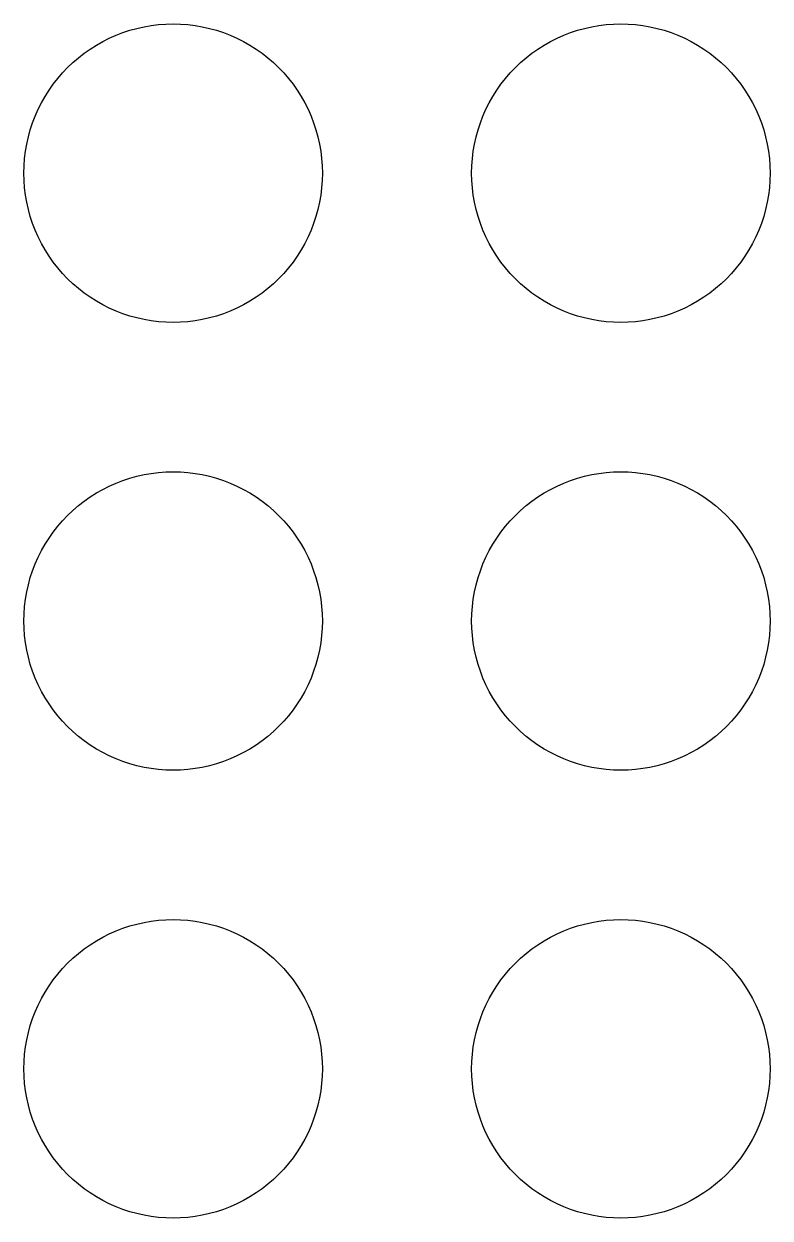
# Model space of a CAD drawing. Header units: metres. Extents: x 0 to 559, y 0 to 300.
# Drawn here: x 75 to 125, y 140 to 220 of the extents above; entities that cross this region are included whole.
import ezdxf

# ---------------------------------------------------------------- set-up
doc = ezdxf.new("R2010")
doc.units = ezdxf.units.M

msp = doc.modelspace()

# ---------------------------------------------------------------- linework, layer by layer
for p, q in [((84.5093, 219.988), (85, 220)), ((85, 220), (85.4907, 219.988)), ((114.509, 219.988), (115, 220)), ((115, 220), (115.491, 219.988)), ((80.7244, 219.04), (81.1732, 219.239)), ((81.1732, 219.239), (81.6311, 219.415)), ((81.6311, 219.415), (82.0972, 219.569)), ((82.0972, 219.569), (82.5702, 219.7)), ((82.5702, 219.7), (83.0491, 219.808)), ((83.0491, 219.808), (83.5327, 219.892)), ((83.5327, 219.892), (84.0198, 219.952)), ((84.0198, 219.952), (84.5093, 219.988)), ((85.4907, 219.988), (85.9802, 219.952)), ((85.9802, 219.952), (86.4673, 219.892)), ((86.4673, 219.892), (86.9509, 219.808)), ((86.9509, 219.808), (87.4298, 219.7)), ((87.4298, 219.7), (87.9028, 219.569)), ((87.9028, 219.569), (88.3689, 219.415)), ((88.3689, 219.415), (88.8268, 219.239)), ((88.8268, 219.239), (89.2755, 219.04)), ((110.724, 219.04), (111.173, 219.239)), ((111.173, 219.239), (111.631, 219.415)), ((111.631, 219.415), (112.097, 219.569)), ((112.097, 219.569), (112.57, 219.7)), ((112.57, 219.7), (113.049, 219.808)), ((113.049, 219.808), (113.533, 219.892)), ((113.533, 219.892), (114.02, 219.952)), ((114.02, 219.952), (114.509, 219.988)), ((115.491, 219.988), (115.98, 219.952)), ((115.98, 219.952), (116.467, 219.892)), ((116.467, 219.892), (116.951, 219.808)), ((116.951, 219.808), (117.43, 219.7)), ((117.43, 219.7), (117.903, 219.569)), ((117.903, 219.569), (118.369, 219.415)), ((118.369, 219.415), (118.827, 219.239)), ((118.827, 219.239), (119.276, 219.04)), ((79.4443, 218.315), (79.859, 218.577)), ((79.859, 218.577), (80.286, 218.819)), ((80.286, 218.819), (80.7244, 219.04)), ((89.2755, 219.04), (89.714, 218.819)), ((89.714, 218.819), (90.141, 218.577)), ((90.141, 218.577), (90.5557, 218.315)), ((109.444, 218.315), (109.859, 218.577)), ((109.859, 218.577), (110.286, 218.819)), ((110.286, 218.819), (110.724, 219.04)), ((119.276, 219.04), (119.714, 218.819)), ((119.714, 218.819), (120.141, 218.577)), ((120.141, 218.577), (120.556, 218.315)), ((78.2844, 217.41), (78.6561, 217.73)), ((78.6561, 217.73), (79.043, 218.032)), ((79.043, 218.032), (79.4443, 218.315)), ((90.5557, 218.315), (90.957, 218.032)), ((90.957, 218.032), (91.3439, 217.73)), ((91.3439, 217.73), (91.7156, 217.41)), ((108.284, 217.41), (108.656, 217.73)), ((108.656, 217.73), (109.043, 218.032)), ((109.043, 218.032), (109.444, 218.315)), ((120.556, 218.315), (120.957, 218.032)), ((120.957, 218.032), (121.344, 217.73)), ((121.344, 217.73), (121.716, 217.41)), ((77.5905, 216.716), (77.9289, 217.071)), ((77.9289, 217.071), (78.2844, 217.41)), ((91.7156, 217.41), (92.0711, 217.071)), ((92.0711, 217.071), (92.4095, 216.716)), ((107.59, 216.716), (107.929, 217.071)), ((107.929, 217.071), (108.284, 217.41)), ((121.716, 217.41), (122.071, 217.071)), ((122.071, 217.071), (122.41, 216.716)), ((76.9679, 215.957), (77.2699, 216.344)), ((77.2699, 216.344), (77.5905, 216.716)), ((92.4095, 216.716), (92.7301, 216.344)), ((92.7301, 216.344), (93.0321, 215.957)), ((106.968, 215.957), (107.27, 216.344)), ((107.27, 216.344), (107.59, 216.716)), ((122.41, 216.716), (122.73, 216.344)), ((122.73, 216.344), (123.032, 215.957)), ((76.4227, 215.141), (76.6853, 215.556)), ((76.6853, 215.556), (76.9679, 215.957)), ((93.0321, 215.957), (93.3147, 215.556)), ((93.3147, 215.556), (93.5773, 215.141)), ((106.423, 215.141), (106.685, 215.556)), ((106.685, 215.556), (106.968, 215.957)), ((123.032, 215.957), (123.315, 215.556)), ((123.315, 215.556), (123.577, 215.141)), ((75.9601, 214.276), (76.1808, 214.714)), ((76.1808, 214.714), (76.4227, 215.141)), ((93.5773, 215.141), (93.8192, 214.714)), ((93.8192, 214.714), (94.0399, 214.276)), ((105.96, 214.276), (106.181, 214.714)), ((106.181, 214.714), (106.423, 215.141)), ((123.577, 215.141), (123.819, 214.714)), ((123.819, 214.714), (124.04, 214.276)), ((75.5845, 213.369), (75.7612, 213.827)), ((75.7612, 213.827), (75.9601, 214.276)), ((94.0399, 214.276), (94.2388, 213.827)), ((94.2388, 213.827), (94.4154, 213.369)), ((105.585, 213.369), (105.761, 213.827)), ((105.761, 213.827), (105.96, 214.276)), ((124.04, 214.276), (124.239, 213.827)), ((124.239, 213.827), (124.415, 213.369)), ((75.2997, 212.43), (75.4306, 212.903)), ((75.4306, 212.903), (75.5845, 213.369)), ((94.4154, 213.369), (94.5694, 212.903)), ((94.5694, 212.903), (94.7003, 212.43)), ((105.3, 212.43), (105.431, 212.903)), ((105.431, 212.903), (105.585, 213.369)), ((124.415, 213.369), (124.569, 212.903)), ((124.569, 212.903), (124.7, 212.43)), ((75.1921, 211.951), (75.2997, 212.43)), ((94.7003, 212.43), (94.8078, 211.951)), ((105.192, 211.951), (105.3, 212.43)), ((124.7, 212.43), (124.808, 211.951)), ((75.0481, 210.98), (75.1082, 211.467)), ((75.1082, 211.467), (75.1921, 211.951)), ((94.8078, 211.951), (94.8918, 211.467)), ((94.8918, 211.467), (94.9518, 210.98)), ((105.048, 210.98), (105.108, 211.467)), ((105.108, 211.467), (105.192, 211.951)), ((124.808, 211.951), (124.892, 211.467)), ((124.892, 211.467), (124.952, 210.98)), ((75, 210), (75.012, 210.491)), ((75.012, 210.491), (75.0481, 210.98)), ((94.9518, 210.98), (94.9879, 210.491)), ((94.9879, 210.491), (95, 210)), ((105, 210), (105.012, 210.491)), ((105.012, 210.491), (105.048, 210.98)), ((124.952, 210.98), (124.988, 210.491)), ((124.988, 210.491), (125, 210)), ((75.012, 209.509), (75, 210)), ((95, 210), (94.9879, 209.509)), ((105.012, 209.509), (105, 210)), ((125, 210), (124.988, 209.509)), ((75.0481, 209.02), (75.012, 209.509)), ((75.1082, 208.533), (75.0481, 209.02)), ((94.9518, 209.02), (94.8918, 208.533)), ((94.9879, 209.509), (94.9518, 209.02)), ((105.048, 209.02), (105.012, 209.509)), ((105.108, 208.533), (105.048, 209.02)), ((124.952, 209.02), (124.892, 208.533)), ((124.988, 209.509), (124.952, 209.02)), ((75.1921, 208.049), (75.1082, 208.533)), ((75.2997, 207.57), (75.1921, 208.049)), ((94.8078, 208.049), (94.7003, 207.57)), ((94.8918, 208.533), (94.8078, 208.049)), ((105.192, 208.049), (105.108, 208.533)), ((105.3, 207.57), (105.192, 208.049)), ((124.808, 208.049), (124.7, 207.57)), ((124.892, 208.533), (124.808, 208.049)), ((75.4306, 207.097), (75.2997, 207.57)), ((94.7003, 207.57), (94.5694, 207.097)), ((105.431, 207.097), (105.3, 207.57)), ((124.7, 207.57), (124.569, 207.097)), ((75.5845, 206.631), (75.4306, 207.097)), ((75.7612, 206.173), (75.5845, 206.631)), ((94.4154, 206.631), (94.2388, 206.173)), ((94.5694, 207.097), (94.4154, 206.631)), ((105.585, 206.631), (105.431, 207.097)), ((105.761, 206.173), (105.585, 206.631)), ((124.415, 206.631), (124.239, 206.173)), ((124.569, 207.097), (124.415, 206.631)), ((75.9601, 205.724), (75.7612, 206.173)), ((76.1808, 205.286), (75.9601, 205.724)), ((94.0399, 205.724), (93.8192, 205.286)), ((94.2388, 206.173), (94.0399, 205.724)), ((105.96, 205.724), (105.761, 206.173)), ((106.181, 205.286), (105.96, 205.724)), ((124.04, 205.724), (123.819, 205.286)), ((124.239, 206.173), (124.04, 205.724)), ((76.4227, 204.859), (76.1808, 205.286)), ((76.6853, 204.444), (76.4227, 204.859)), ((93.5773, 204.859), (93.3147, 204.444)), ((93.8192, 205.286), (93.5773, 204.859)), ((106.423, 204.859), (106.181, 205.286)), ((106.685, 204.444), (106.423, 204.859)), ((123.577, 204.859), (123.315, 204.444)), ((123.819, 205.286), (123.577, 204.859)), ((76.9679, 204.043), (76.6853, 204.444)), ((77.2699, 203.656), (76.9679, 204.043)), ((93.0321, 204.043), (92.7301, 203.656)), ((93.3147, 204.444), (93.0321, 204.043)), ((106.968, 204.043), (106.685, 204.444)), ((107.27, 203.656), (106.968, 204.043)), ((123.032, 204.043), (122.73, 203.656)), ((123.315, 204.444), (123.032, 204.043)), ((77.5905, 203.284), (77.2699, 203.656)), ((77.9289, 202.929), (77.5905, 203.284)), ((92.4095, 203.284), (92.0711, 202.929)), ((92.7301, 203.656), (92.4095, 203.284)), ((107.59, 203.284), (107.27, 203.656)), ((107.929, 202.929), (107.59, 203.284)), ((122.41, 203.284), (122.071, 202.929)), ((122.73, 203.656), (122.41, 203.284)), ((78.2844, 202.59), (77.9289, 202.929)), ((78.6561, 202.27), (78.2844, 202.59)), ((91.7156, 202.59), (91.3439, 202.27)), ((92.0711, 202.929), (91.7156, 202.59)), ((108.284, 202.59), (107.929, 202.929)), ((108.656, 202.27), (108.284, 202.59)), ((121.716, 202.59), (121.344, 202.27)), ((122.071, 202.929), (121.716, 202.59)), ((79.043, 201.968), (78.6561, 202.27)), ((79.4443, 201.685), (79.043, 201.968)), ((79.859, 201.423), (79.4443, 201.685)), ((90.5557, 201.685), (90.141, 201.423)), ((90.957, 201.968), (90.5557, 201.685)), ((91.3439, 202.27), (90.957, 201.968)), ((109.043, 201.968), (108.656, 202.27)), ((109.444, 201.685), (109.043, 201.968)), ((109.859, 201.423), (109.444, 201.685)), ((120.556, 201.685), (120.141, 201.423)), ((120.957, 201.968), (120.556, 201.685)), ((121.344, 202.27), (120.957, 201.968)), ((80.286, 201.181), (79.859, 201.423)), ((80.7244, 200.96), (80.286, 201.181)), ((81.1732, 200.761), (80.7244, 200.96)), ((89.2755, 200.96), (88.8268, 200.761)), ((89.714, 201.181), (89.2755, 200.96)), ((90.141, 201.423), (89.714, 201.181)), ((110.286, 201.181), (109.859, 201.423)), ((110.724, 200.96), (110.286, 201.181)), ((111.173, 200.761), (110.724, 200.96)), ((119.276, 200.96), (118.827, 200.761)), ((119.714, 201.181), (119.276, 200.96)), ((120.141, 201.423), (119.714, 201.181)), ((81.6311, 200.585), (81.1732, 200.761)), ((82.0972, 200.431), (81.6311, 200.585)), ((82.5702, 200.3), (82.0972, 200.431)), ((83.0491, 200.192), (82.5702, 200.3)), ((83.5327, 200.108), (83.0491, 200.192)), ((84.0198, 200.048), (83.5327, 200.108)), ((84.5093, 200.012), (84.0198, 200.048)), ((85, 200), (84.5093, 200.012)), ((85.4907, 200.012), (85, 200)), ((85.9802, 200.048), (85.4907, 200.012)), ((86.4673, 200.108), (85.9802, 200.048)), ((86.9509, 200.192), (86.4673, 200.108)), ((87.4298, 200.3), (86.9509, 200.192)), ((87.9028, 200.431), (87.4298, 200.3)), ((88.3689, 200.585), (87.9028, 200.431)), ((88.8268, 200.761), (88.3689, 200.585)), ((111.631, 200.585), (111.173, 200.761)), ((112.097, 200.431), (111.631, 200.585)), ((112.57, 200.3), (112.097, 200.431)), ((113.049, 200.192), (112.57, 200.3)), ((113.533, 200.108), (113.049, 200.192)), ((114.02, 200.048), (113.533, 200.108)), ((114.509, 200.012), (114.02, 200.048)), ((115, 200), (114.509, 200.012)), ((115.491, 200.012), (115, 200)), ((115.98, 200.048), (115.491, 200.012)), ((116.467, 200.108), (115.98, 200.048)), ((116.951, 200.192), (116.467, 200.108)), ((117.43, 200.3), (116.951, 200.192)), ((117.903, 200.431), (117.43, 200.3)), ((118.369, 200.585), (117.903, 200.431)), ((118.827, 200.761), (118.369, 200.585)), ((82.0972, 189.569), (82.5702, 189.7)), ((82.5702, 189.7), (83.0491, 189.808)), ((83.0491, 189.808), (83.5327, 189.892)), ((83.5327, 189.892), (84.0198, 189.952)), ((84.0198, 189.952), (84.5093, 189.988)), ((84.5093, 189.988), (85, 190)), ((85, 190), (85.4907, 189.988)), ((85.4907, 189.988), (85.9802, 189.952)), ((85.9802, 189.952), (86.4673, 189.892)), ((86.4673, 189.892), (86.9509, 189.808)), ((86.9509, 189.808), (87.4298, 189.7)), ((87.4298, 189.7), (87.9028, 189.569)), ((112.097, 189.569), (112.57, 189.7)), ((112.57, 189.7), (113.049, 189.808)), ((113.049, 189.808), (113.533, 189.892)), ((113.533, 189.892), (114.02, 189.952)), ((114.02, 189.952), (114.509, 189.988)), ((114.509, 189.988), (115, 190)), ((115, 190), (115.491, 189.988)), ((115.491, 189.988), (115.98, 189.952)), ((115.98, 189.952), (116.467, 189.892)), ((116.467, 189.892), (116.951, 189.808)), ((116.951, 189.808), (117.43, 189.7)), ((117.43, 189.7), (117.903, 189.569)), ((79.859, 188.577), (80.286, 188.819)), ((80.286, 188.819), (80.7244, 189.04)), ((80.7244, 189.04), (81.1732, 189.239)), ((81.1732, 189.239), (81.6311, 189.415)), ((81.6311, 189.415), (82.0972, 189.569)), ((87.9028, 189.569), (88.3689, 189.415)), ((88.3689, 189.415), (88.8268, 189.239)), ((88.8268, 189.239), (89.2755, 189.04)), ((89.2755, 189.04), (89.714, 188.819)), ((89.714, 188.819), (90.141, 188.577)), ((109.859, 188.577), (110.286, 188.819)), ((110.286, 188.819), (110.724, 189.04)), ((110.724, 189.04), (111.173, 189.239)), ((111.173, 189.239), (111.631, 189.415)), ((111.631, 189.415), (112.097, 189.569)), ((117.903, 189.569), (118.369, 189.415)), ((118.369, 189.415), (118.827, 189.239)), ((118.827, 189.239), (119.276, 189.04)), ((119.276, 189.04), (119.714, 188.819)), ((119.714, 188.819), (120.141, 188.577)), ((78.6561, 187.73), (79.043, 188.032)), ((79.043, 188.032), (79.4443, 188.315)), ((79.4443, 188.315), (79.859, 188.577)), ((90.141, 188.577), (90.5557, 188.315)), ((90.5557, 188.315), (90.957, 188.032)), ((90.957, 188.032), (91.3439, 187.73)), ((108.656, 187.73), (109.043, 188.032)), ((109.043, 188.032), (109.444, 188.315)), ((109.444, 188.315), (109.859, 188.577)), ((120.141, 188.577), (120.556, 188.315)), ((120.556, 188.315), (120.957, 188.032)), ((120.957, 188.032), (121.344, 187.73)), ((77.9289, 187.071), (78.2844, 187.41)), ((78.2844, 187.41), (78.6561, 187.73)), ((91.3439, 187.73), (91.7156, 187.41)), ((91.7156, 187.41), (92.0711, 187.071)), ((107.929, 187.071), (108.284, 187.41)), ((108.284, 187.41), (108.656, 187.73)), ((121.344, 187.73), (121.716, 187.41)), ((121.716, 187.41), (122.071, 187.071)), ((77.2699, 186.344), (77.5905, 186.716)), ((77.5905, 186.716), (77.9289, 187.071)), ((92.0711, 187.071), (92.4095, 186.716)), ((92.4095, 186.716), (92.7301, 186.344)), ((107.27, 186.344), (107.59, 186.716)), ((107.59, 186.716), (107.929, 187.071)), ((122.071, 187.071), (122.41, 186.716)), ((122.41, 186.716), (122.73, 186.344)), ((76.6853, 185.556), (76.9679, 185.957)), ((76.9679, 185.957), (77.2699, 186.344)), ((92.7301, 186.344), (93.0321, 185.957)), ((93.0321, 185.957), (93.3147, 185.556)), ((106.685, 185.556), (106.968, 185.957)), ((106.968, 185.957), (107.27, 186.344)), ((122.73, 186.344), (123.032, 185.957)), ((123.032, 185.957), (123.315, 185.556)), ((76.1808, 184.714), (76.4227, 185.141)), ((76.4227, 185.141), (76.6853, 185.556)), ((93.3147, 185.556), (93.5773, 185.141)), ((93.5773, 185.141), (93.8192, 184.714)), ((106.181, 184.714), (106.423, 185.141)), ((106.423, 185.141), (106.685, 185.556)), ((123.315, 185.556), (123.577, 185.141)), ((123.577, 185.141), (123.819, 184.714)), ((75.7612, 183.827), (75.9601, 184.276)), ((75.9601, 184.276), (76.1808, 184.714)), ((93.8192, 184.714), (94.0399, 184.276)), ((94.0399, 184.276), (94.2388, 183.827)), ((105.761, 183.827), (105.96, 184.276)), ((105.96, 184.276), (106.181, 184.714)), ((123.819, 184.714), (124.04, 184.276)), ((124.04, 184.276), (124.239, 183.827)), ((75.4306, 182.903), (75.5845, 183.369)), ((75.5845, 183.369), (75.7612, 183.827)), ((94.2388, 183.827), (94.4154, 183.369)), ((94.4154, 183.369), (94.5694, 182.903)), ((105.431, 182.903), (105.585, 183.369)), ((105.585, 183.369), (105.761, 183.827)), ((124.239, 183.827), (124.415, 183.369)), ((124.415, 183.369), (124.569, 182.903)), ((75.1921, 181.951), (75.2997, 182.43)), ((75.2997, 182.43), (75.4306, 182.903)), ((94.5694, 182.903), (94.7003, 182.43)), ((94.7003, 182.43), (94.8078, 181.951)), ((105.192, 181.951), (105.3, 182.43)), ((105.3, 182.43), (105.431, 182.903)), ((124.569, 182.903), (124.7, 182.43)), ((124.7, 182.43), (124.808, 181.951)), ((75.1082, 181.467), (75.1921, 181.951)), ((94.8078, 181.951), (94.8918, 181.467)), ((105.108, 181.467), (105.192, 181.951)), ((124.808, 181.951), (124.892, 181.467)), ((75.012, 180.491), (75.0481, 180.98)), ((75.0481, 180.98), (75.1082, 181.467)), ((94.8918, 181.467), (94.9518, 180.98)), ((94.9518, 180.98), (94.9879, 180.491)), ((105.012, 180.491), (105.048, 180.98)), ((105.048, 180.98), (105.108, 181.467)), ((124.892, 181.467), (124.952, 180.98)), ((124.952, 180.98), (124.988, 180.491)), ((75, 180), (75.012, 180.491)), ((75.012, 179.509), (75, 180)), ((94.9879, 180.491), (95, 180)), ((95, 180), (94.9879, 179.509)), ((105, 180), (105.012, 180.491)), ((105.012, 179.509), (105, 180)), ((124.988, 180.491), (125, 180)), ((125, 180), (124.988, 179.509)), ((75.0481, 179.02), (75.012, 179.509)), ((94.9879, 179.509), (94.9518, 179.02)), ((105.048, 179.02), (105.012, 179.509)), ((124.988, 179.509), (124.952, 179.02)), ((75.1082, 178.533), (75.0481, 179.02)), ((75.1921, 178.049), (75.1082, 178.533)), ((94.8918, 178.533), (94.8078, 178.049)), ((94.9518, 179.02), (94.8918, 178.533)), ((105.108, 178.533), (105.048, 179.02)), ((105.192, 178.049), (105.108, 178.533)), ((124.892, 178.533), (124.808, 178.049)), ((124.952, 179.02), (124.892, 178.533)), ((75.2997, 177.57), (75.1921, 178.049)), ((94.8078, 178.049), (94.7003, 177.57)), ((105.3, 177.57), (105.192, 178.049)), ((124.808, 178.049), (124.7, 177.57)), ((75.4306, 177.097), (75.2997, 177.57)), ((75.5845, 176.631), (75.4306, 177.097)), ((94.5694, 177.097), (94.4154, 176.631)), ((94.7003, 177.57), (94.5694, 177.097)), ((105.431, 177.097), (105.3, 177.57)), ((105.585, 176.631), (105.431, 177.097)), ((124.569, 177.097), (124.415, 176.631)), ((124.7, 177.57), (124.569, 177.097)), ((75.7612, 176.173), (75.5845, 176.631)), ((75.9601, 175.724), (75.7612, 176.173)), ((94.2388, 176.173), (94.0399, 175.724)), ((94.4154, 176.631), (94.2388, 176.173)), ((105.761, 176.173), (105.585, 176.631)), ((105.96, 175.724), (105.761, 176.173)), ((124.239, 176.173), (124.04, 175.724)), ((124.415, 176.631), (124.239, 176.173)), ((76.1808, 175.286), (75.9601, 175.724)), ((76.4227, 174.859), (76.1808, 175.286)), ((93.8192, 175.286), (93.5773, 174.859)), ((94.0399, 175.724), (93.8192, 175.286)), ((106.181, 175.286), (105.96, 175.724)), ((106.423, 174.859), (106.181, 175.286)), ((123.819, 175.286), (123.577, 174.859)), ((124.04, 175.724), (123.819, 175.286)), ((76.6853, 174.444), (76.4227, 174.859)), ((76.9679, 174.043), (76.6853, 174.444)), ((93.3147, 174.444), (93.0321, 174.043)), ((93.5773, 174.859), (93.3147, 174.444)), ((106.685, 174.444), (106.423, 174.859)), ((106.968, 174.043), (106.685, 174.444)), ((123.315, 174.444), (123.032, 174.043)), ((123.577, 174.859), (123.315, 174.444)), ((77.2699, 173.656), (76.9679, 174.043)), ((77.5905, 173.284), (77.2699, 173.656)), ((92.7301, 173.656), (92.4095, 173.284)), ((93.0321, 174.043), (92.7301, 173.656)), ((107.27, 173.656), (106.968, 174.043)), ((107.59, 173.284), (107.27, 173.656)), ((122.73, 173.656), (122.41, 173.284)), ((123.032, 174.043), (122.73, 173.656)), ((77.9289, 172.929), (77.5905, 173.284)), ((78.2844, 172.59), (77.9289, 172.929)), ((92.0711, 172.929), (91.7156, 172.59)), ((92.4095, 173.284), (92.0711, 172.929)), ((107.929, 172.929), (107.59, 173.284)), ((108.284, 172.59), (107.929, 172.929)), ((122.071, 172.929), (121.716, 172.59)), ((122.41, 173.284), (122.071, 172.929)), ((78.6561, 172.27), (78.2844, 172.59)), ((79.043, 171.968), (78.6561, 172.27)), ((91.3439, 172.27), (90.957, 171.968)), ((91.7156, 172.59), (91.3439, 172.27)), ((108.656, 172.27), (108.284, 172.59)), ((109.043, 171.968), (108.656, 172.27)), ((121.344, 172.27), (120.957, 171.968)), ((121.716, 172.59), (121.344, 172.27)), ((79.4443, 171.685), (79.043, 171.968)), ((79.859, 171.423), (79.4443, 171.685)), ((80.286, 171.181), (79.859, 171.423)), ((90.141, 171.423), (89.714, 171.181)), ((90.5557, 171.685), (90.141, 171.423)), ((90.957, 171.968), (90.5557, 171.685)), ((109.444, 171.685), (109.043, 171.968)), ((109.859, 171.423), (109.444, 171.685)), ((110.286, 171.181), (109.859, 171.423)), ((120.141, 171.423), (119.714, 171.181)), ((120.556, 171.685), (120.141, 171.423)), ((120.957, 171.968), (120.556, 171.685)), ((80.7244, 170.96), (80.286, 171.181)), ((81.1732, 170.761), (80.7244, 170.96)), ((81.6311, 170.585), (81.1732, 170.761)), ((82.0972, 170.431), (81.6311, 170.585)), ((82.5702, 170.3), (82.0972, 170.431)), ((87.9028, 170.431), (87.4298, 170.3)), ((88.3689, 170.585), (87.9028, 170.431)), ((88.8268, 170.761), (88.3689, 170.585)), ((89.2755, 170.96), (88.8268, 170.761)), ((89.714, 171.181), (89.2755, 170.96)), ((110.724, 170.96), (110.286, 171.181)), ((111.173, 170.761), (110.724, 170.96)), ((111.631, 170.585), (111.173, 170.761)), ((112.097, 170.431), (111.631, 170.585)), ((112.57, 170.3), (112.097, 170.431)), ((117.903, 170.431), (117.43, 170.3)), ((118.369, 170.585), (117.903, 170.431)), ((118.827, 170.761), (118.369, 170.585)), ((119.276, 170.96), (118.827, 170.761)), ((119.714, 171.181), (119.276, 170.96)), ((83.0491, 170.192), (82.5702, 170.3)), ((83.5327, 170.108), (83.0491, 170.192)), ((84.0198, 170.048), (83.5327, 170.108)), ((84.5093, 170.012), (84.0198, 170.048)), ((85, 170), (84.5093, 170.012)), ((85.4907, 170.012), (85, 170)), ((85.9802, 170.048), (85.4907, 170.012)), ((86.4673, 170.108), (85.9802, 170.048)), ((86.9509, 170.192), (86.4673, 170.108)), ((87.4298, 170.3), (86.9509, 170.192)), ((113.049, 170.192), (112.57, 170.3)), ((113.533, 170.108), (113.049, 170.192)), ((114.02, 170.048), (113.533, 170.108)), ((114.509, 170.012), (114.02, 170.048)), ((115, 170), (114.509, 170.012)), ((115.491, 170.012), (115, 170)), ((115.98, 170.048), (115.491, 170.012)), ((116.467, 170.108), (115.98, 170.048)), ((116.951, 170.192), (116.467, 170.108)), ((117.43, 170.3), (116.951, 170.192)), ((84.5093, 159.988), (85, 160)), ((85, 160), (85.4907, 159.988)), ((114.509, 159.988), (115, 160)), ((115, 160), (115.491, 159.988)), ((80.7244, 159.04), (81.1732, 159.239)), ((81.1732, 159.239), (81.6311, 159.415)), ((81.6311, 159.415), (82.0972, 159.569)), ((82.0972, 159.569), (82.5702, 159.7)), ((82.5702, 159.7), (83.0491, 159.808)), ((83.0491, 159.808), (83.5327, 159.892)), ((83.5327, 159.892), (84.0198, 159.952)), ((84.0198, 159.952), (84.5093, 159.988)), ((85.4907, 159.988), (85.9802, 159.952)), ((85.9802, 159.952), (86.4673, 159.892)), ((86.4673, 159.892), (86.9509, 159.808)), ((86.9509, 159.808), (87.4298, 159.7)), ((87.4298, 159.7), (87.9028, 159.569)), ((87.9028, 159.569), (88.3689, 159.415)), ((88.3689, 159.415), (88.8268, 159.239)), ((88.8268, 159.239), (89.2755, 159.04)), ((110.724, 159.04), (111.173, 159.239)), ((111.173, 159.239), (111.631, 159.415)), ((111.631, 159.415), (112.097, 159.569)), ((112.097, 159.569), (112.57, 159.7)), ((112.57, 159.7), (113.049, 159.808)), ((113.049, 159.808), (113.533, 159.892)), ((113.533, 159.892), (114.02, 159.952)), ((114.02, 159.952), (114.509, 159.988)), ((115.491, 159.988), (115.98, 159.952)), ((115.98, 159.952), (116.467, 159.892)), ((116.467, 159.892), (116.951, 159.808)), ((116.951, 159.808), (117.43, 159.7)), ((117.43, 159.7), (117.903, 159.569)), ((117.903, 159.569), (118.369, 159.415)), ((118.369, 159.415), (118.827, 159.239)), ((118.827, 159.239), (119.276, 159.04)), ((79.4443, 158.315), (79.859, 158.577)), ((79.859, 158.577), (80.286, 158.819)), ((80.286, 158.819), (80.7244, 159.04)), ((89.2755, 159.04), (89.714, 158.819)), ((89.714, 158.819), (90.141, 158.577)), ((90.141, 158.577), (90.5557, 158.315)), ((109.444, 158.315), (109.859, 158.577)), ((109.859, 158.577), (110.286, 158.819)), ((110.286, 158.819), (110.724, 159.04)), ((119.276, 159.04), (119.714, 158.819)), ((119.714, 158.819), (120.141, 158.577)), ((120.141, 158.577), (120.556, 158.315)), ((78.2844, 157.41), (78.6561, 157.73)), ((78.6561, 157.73), (79.043, 158.032)), ((79.043, 158.032), (79.4443, 158.315)), ((90.5557, 158.315), (90.957, 158.032)), ((90.957, 158.032), (91.3439, 157.73)), ((91.3439, 157.73), (91.7156, 157.41)), ((108.284, 157.41), (108.656, 157.73)), ((108.656, 157.73), (109.043, 158.032)), ((109.043, 158.032), (109.444, 158.315)), ((120.556, 158.315), (120.957, 158.032)), ((120.957, 158.032), (121.344, 157.73)), ((121.344, 157.73), (121.716, 157.41)), ((77.5905, 156.716), (77.9289, 157.071)), ((77.9289, 157.071), (78.2844, 157.41)), ((91.7156, 157.41), (92.0711, 157.071)), ((92.0711, 157.071), (92.4095, 156.716)), ((107.59, 156.716), (107.929, 157.071)), ((107.929, 157.071), (108.284, 157.41)), ((121.716, 157.41), (122.071, 157.071)), ((122.071, 157.071), (122.41, 156.716)), ((76.9679, 155.957), (77.2699, 156.344)), ((77.2699, 156.344), (77.5905, 156.716)), ((92.4095, 156.716), (92.7301, 156.344)), ((92.7301, 156.344), (93.0321, 155.957)), ((106.968, 155.957), (107.27, 156.344)), ((107.27, 156.344), (107.59, 156.716)), ((122.41, 156.716), (122.73, 156.344)), ((122.73, 156.344), (123.032, 155.957)), ((76.4227, 155.141), (76.6853, 155.556)), ((76.6853, 155.556), (76.9679, 155.957)), ((93.0321, 155.957), (93.3147, 155.556)), ((93.3147, 155.556), (93.5773, 155.141)), ((106.423, 155.141), (106.685, 155.556)), ((106.685, 155.556), (106.968, 155.957)), ((123.032, 155.957), (123.315, 155.556)), ((123.315, 155.556), (123.577, 155.141)), ((75.9601, 154.276), (76.1808, 154.714)), ((76.1808, 154.714), (76.4227, 155.141)), ((93.5773, 155.141), (93.8192, 154.714)), ((93.8192, 154.714), (94.0399, 154.276)), ((105.96, 154.276), (106.181, 154.714)), ((106.181, 154.714), (106.423, 155.141)), ((123.577, 155.141), (123.819, 154.714)), ((123.819, 154.714), (124.04, 154.276)), ((75.5845, 153.369), (75.7612, 153.827)), ((75.7612, 153.827), (75.9601, 154.276)), ((94.0399, 154.276), (94.2388, 153.827)), ((94.2388, 153.827), (94.4154, 153.369)), ((105.585, 153.369), (105.761, 153.827)), ((105.761, 153.827), (105.96, 154.276)), ((124.04, 154.276), (124.239, 153.827)), ((124.239, 153.827), (124.415, 153.369)), ((75.2997, 152.43), (75.4306, 152.903)), ((75.4306, 152.903), (75.5845, 153.369)), ((94.4154, 153.369), (94.5694, 152.903)), ((94.5694, 152.903), (94.7003, 152.43)), ((105.3, 152.43), (105.431, 152.903)), ((105.431, 152.903), (105.585, 153.369)), ((124.415, 153.369), (124.569, 152.903)), ((124.569, 152.903), (124.7, 152.43)), ((75.1921, 151.951), (75.2997, 152.43)), ((94.7003, 152.43), (94.8078, 151.951)), ((105.192, 151.951), (105.3, 152.43)), ((124.7, 152.43), (124.808, 151.951)), ((75.0481, 150.98), (75.1082, 151.467)), ((75.1082, 151.467), (75.1921, 151.951)), ((94.8078, 151.951), (94.8918, 151.467)), ((94.8918, 151.467), (94.9518, 150.98)), ((105.048, 150.98), (105.108, 151.467)), ((105.108, 151.467), (105.192, 151.951)), ((124.808, 151.951), (124.892, 151.467)), ((124.892, 151.467), (124.952, 150.98)), ((75, 150), (75.012, 150.491)), ((75.012, 150.491), (75.0481, 150.98)), ((94.9518, 150.98), (94.9879, 150.491)), ((94.9879, 150.491), (95, 150)), ((105, 150), (105.012, 150.491)), ((105.012, 150.491), (105.048, 150.98)), ((124.952, 150.98), (124.988, 150.491)), ((124.988, 150.491), (125, 150)), ((75.012, 149.509), (75, 150)), ((95, 150), (94.9879, 149.509)), ((105.012, 149.509), (105, 150)), ((125, 150), (124.988, 149.509)), ((75.0481, 149.02), (75.012, 149.509)), ((75.1082, 148.533), (75.0481, 149.02)), ((94.9518, 149.02), (94.8918, 148.533)), ((94.9879, 149.509), (94.9518, 149.02)), ((105.048, 149.02), (105.012, 149.509)), ((105.108, 148.533), (105.048, 149.02)), ((124.952, 149.02), (124.892, 148.533)), ((124.988, 149.509), (124.952, 149.02)), ((75.1921, 148.049), (75.1082, 148.533)), ((75.2997, 147.57), (75.1921, 148.049)), ((94.8078, 148.049), (94.7003, 147.57)), ((94.8918, 148.533), (94.8078, 148.049)), ((105.192, 148.049), (105.108, 148.533)), ((105.3, 147.57), (105.192, 148.049)), ((124.808, 148.049), (124.7, 147.57)), ((124.892, 148.533), (124.808, 148.049)), ((75.4306, 147.097), (75.2997, 147.57)), ((94.7003, 147.57), (94.5694, 147.097)), ((105.431, 147.097), (105.3, 147.57)), ((124.7, 147.57), (124.569, 147.097)), ((75.5845, 146.631), (75.4306, 147.097)), ((75.7612, 146.173), (75.5845, 146.631)), ((94.4154, 146.631), (94.2388, 146.173)), ((94.5694, 147.097), (94.4154, 146.631)), ((105.585, 146.631), (105.431, 147.097)), ((105.761, 146.173), (105.585, 146.631)), ((124.415, 146.631), (124.239, 146.173)), ((124.569, 147.097), (124.415, 146.631)), ((75.9601, 145.724), (75.7612, 146.173)), ((76.1808, 145.286), (75.9601, 145.724)), ((94.0399, 145.724), (93.8192, 145.286)), ((94.2388, 146.173), (94.0399, 145.724)), ((105.96, 145.724), (105.761, 146.173)), ((106.181, 145.286), (105.96, 145.724)), ((124.04, 145.724), (123.819, 145.286)), ((124.239, 146.173), (124.04, 145.724)), ((76.4227, 144.859), (76.1808, 145.286)), ((76.6853, 144.444), (76.4227, 144.859)), ((93.5773, 144.859), (93.3147, 144.444)), ((93.8192, 145.286), (93.5773, 144.859)), ((106.423, 144.859), (106.181, 145.286)), ((106.685, 144.444), (106.423, 144.859)), ((123.577, 144.859), (123.315, 144.444)), ((123.819, 145.286), (123.577, 144.859)), ((76.9679, 144.043), (76.6853, 144.444)), ((77.2699, 143.656), (76.9679, 144.043)), ((93.0321, 144.043), (92.7301, 143.656)), ((93.3147, 144.444), (93.0321, 144.043)), ((106.968, 144.043), (106.685, 144.444)), ((107.27, 143.656), (106.968, 144.043)), ((123.032, 144.043), (122.73, 143.656)), ((123.315, 144.444), (123.032, 144.043)), ((77.5905, 143.284), (77.2699, 143.656)), ((77.9289, 142.929), (77.5905, 143.284)), ((92.4095, 143.284), (92.0711, 142.929)), ((92.7301, 143.656), (92.4095, 143.284)), ((107.59, 143.284), (107.27, 143.656)), ((107.929, 142.929), (107.59, 143.284)), ((122.41, 143.284), (122.071, 142.929)), ((122.73, 143.656), (122.41, 143.284)), ((78.2844, 142.59), (77.9289, 142.929)), ((78.6561, 142.27), (78.2844, 142.59)), ((91.7156, 142.59), (91.3439, 142.27)), ((92.0711, 142.929), (91.7156, 142.59)), ((108.284, 142.59), (107.929, 142.929)), ((108.656, 142.27), (108.284, 142.59)), ((121.716, 142.59), (121.344, 142.27)), ((122.071, 142.929), (121.716, 142.59)), ((79.043, 141.968), (78.6561, 142.27)), ((79.4443, 141.685), (79.043, 141.968)), ((79.859, 141.423), (79.4443, 141.685)), ((90.5557, 141.685), (90.141, 141.423)), ((90.957, 141.968), (90.5557, 141.685)), ((91.3439, 142.27), (90.957, 141.968)), ((109.043, 141.968), (108.656, 142.27)), ((109.444, 141.685), (109.043, 141.968)), ((109.859, 141.423), (109.444, 141.685)), ((120.556, 141.685), (120.141, 141.423)), ((120.957, 141.968), (120.556, 141.685)), ((121.344, 142.27), (120.957, 141.968)), ((80.286, 141.181), (79.859, 141.423)), ((80.7244, 140.96), (80.286, 141.181)), ((81.1732, 140.761), (80.7244, 140.96)), ((89.2755, 140.96), (88.8268, 140.761)), ((89.714, 141.181), (89.2755, 140.96)), ((90.141, 141.423), (89.714, 141.181)), ((110.286, 141.181), (109.859, 141.423)), ((110.724, 140.96), (110.286, 141.181)), ((111.173, 140.761), (110.724, 140.96)), ((119.276, 140.96), (118.827, 140.761)), ((119.714, 141.181), (119.276, 140.96)), ((120.141, 141.423), (119.714, 141.181)), ((81.6311, 140.585), (81.1732, 140.761)), ((82.0972, 140.431), (81.6311, 140.585)), ((82.5702, 140.3), (82.0972, 140.431)), ((83.0491, 140.192), (82.5702, 140.3)), ((83.5327, 140.108), (83.0491, 140.192)), ((84.0198, 140.048), (83.5327, 140.108)), ((84.5093, 140.012), (84.0198, 140.048)), ((85, 140), (84.5093, 140.012)), ((85.4907, 140.012), (85, 140)), ((85.9802, 140.048), (85.4907, 140.012)), ((86.4673, 140.108), (85.9802, 140.048)), ((86.9509, 140.192), (86.4673, 140.108)), ((87.4298, 140.3), (86.9509, 140.192)), ((87.9028, 140.431), (87.4298, 140.3)), ((88.3689, 140.585), (87.9028, 140.431)), ((88.8268, 140.761), (88.3689, 140.585)), ((111.631, 140.585), (111.173, 140.761)), ((112.097, 140.431), (111.631, 140.585)), ((112.57, 140.3), (112.097, 140.431)), ((113.049, 140.192), (112.57, 140.3)), ((113.533, 140.108), (113.049, 140.192)), ((114.02, 140.048), (113.533, 140.108)), ((114.509, 140.012), (114.02, 140.048)), ((115, 140), (114.509, 140.012)), ((115.491, 140.012), (115, 140)), ((115.98, 140.048), (115.491, 140.012)), ((116.467, 140.108), (115.98, 140.048)), ((116.951, 140.192), (116.467, 140.108)), ((117.43, 140.3), (116.951, 140.192)), ((117.903, 140.431), (117.43, 140.3)), ((118.369, 140.585), (117.903, 140.431)), ((118.827, 140.761), (118.369, 140.585))]:
    msp.add_line(p, q)

doc.saveas('drawing.dxf')
